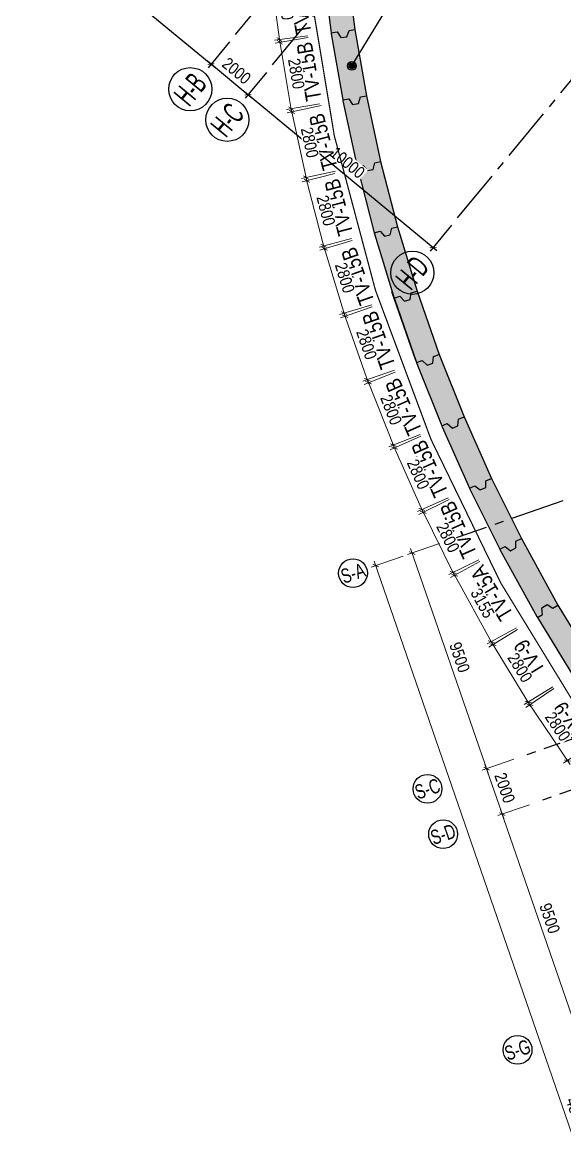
# Model space of a CAD drawing. Header units: millimetres. Extents: x 489377 to 1074388, y -818569 to -310551.
# Drawn here: x 490982 to 513593, y -522326 to -476280 of the extents above; entities that cross this region are included whole.
import ezdxf
from ezdxf.enums import TextEntityAlignment as Align
from ezdxf.xclip import XClip

# ---------------------------------------------------------------- set-up
doc = ezdxf.new("R2010")
doc.units = ezdxf.units.MM
doc.header["$LTSCALE"] = 100
doc.header["$XCLIPFRAME"] = 0
doc.header["$PDMODE"] = 32
doc.header["$PDSIZE"] = 2.5
for name, pattern in [('CENTER2', [1.125, 0.75, -0.125, 0.125, -0.125]), ('DASHDOT', [1, 0.5, -0.25, 0, -0.25]), ('DASHED', [4.5, 3, -1.5])]:
    doc.linetypes.add(name, pattern=pattern)
for name, color, linetype in [('A-GRID-SYM', 50, 'Continuous'), ('ccu11-Betong', 6, 'Continuous'), ('ccu11-Dim', 8, 'Continuous'), ('ccu11-Hatch', 250, 'Continuous'), ('ccu11-Khuat', 9, 'DASHED'), ('ccu11-Manh', 8, 'Continuous'), ('ccu12-Hatch', 250, 'Continuous'), ('ccu12-Truc', 13, 'CENTER2'), ('KC-Betong', 6, 'Continuous'), ('KT-Dim', 8, 'Continuous'), ('Xref_ST_MBDV Cot vach 30.7.2022$0$Xref_ST_MBDV Cot vach 30.7.2022|Xref_ST_MBDV Cot vach 30.7.2022|Xref_ST_MBDV Cot vach 30.7.2022|Xref_ST_MBDV Cot vach 30.7.2022|A-CORE-OTLN', 2, 'Continuous'), ('Xref_ST_MBDV Cot vach 30.7.2022$0$Xref_ST_MBDV Cot vach 30.7.2022|Xref_ST_MBDV Cot vach 30.7.2022|Xref_ST_MBDV Cot vach 30.7.2022|Xref_ST_MBDV Cot vach 30.7.2022|ccu12-Thay', 7, 'Continuous'), ('Xref_ST_MBDV Cot vach 30.7.2022|Xref_ST_MBDV Cot vach 30.7.2022|Xref_ST_MBDV Cot vach 30.7.2022|Xref_ST_MBDV Cot vach 30.7.2022|A-GRID-SYM', 50, 'Continuous')]:
    doc.layers.add(name, color=color, linetype=linetype)
doc.layers.add('ccu12-Tencaukien', color=9, linetype='Continuous', lineweight=15)
doc.styles.add('Arial', font='arial_0.ttf', dxfattribs={"width": 0.7})
doc.styles.add('Arial Narrow', font='ARIALN.TTF')
doc.styles.add('HBA-Text', font='GOTHIC.TTF')
doc.styles.add('vnsimli', font='vnsimli.shx', dxfattribs={"width": 0.7, "bigfont": 'vns.shx'})
doc.dimstyles.new('ccu12-200', dxfattribs={"dimscale": 200, "dimtxt": 2.5, "dimasz": 1, "dimexe": 1, "dimexo": 2, "dimgap": 1, "dimtad": 1, "dimdec": 0, "dimdsep": 46, "dimtxsty": 'Arial Narrow', "dimblk": 'ARCHTICK', "dimcen": -1, "dimdle": 1, "dimclrd": 256, "dimclre": 256, "dimclrt": 3, "dimadec": 0, "dimazin": 2, "dimtfac": 0.1, "dimtdec": 0, "dimtmove": 0, "dimatfit": 1, "dimldrblk": 'ARCHTICK', "dimfxl": 0, "dimtvp": 0.833333, "dimtolj": 1, "dimtzin": 12, "dimarcsym": 0})
doc.dimstyles.new('ss', dxfattribs={"dimscale": 150, "dimtxt": 3.5, "dimasz": 1, "dimexe": 1, "dimexo": 2, "dimgap": 1, "dimtad": 1, "dimdec": 0, "dimdsep": 46, "dimtxsty": 'vnsimli', "dimblk": 'ARCHTICK', "dimcen": -1, "dimdle": 1, "dimclrd": 256, "dimclre": 256, "dimclrt": 3, "dimadec": 0, "dimazin": 2, "dimtfac": 0.1, "dimtdec": 0, "dimtmove": 0, "dimatfit": 1, "dimldrblk": 'ARCHTICK', "dimfxl": 0, "dimtvp": 0.833333, "dimtolj": 1, "dimtzin": 12, "dimarcsym": 0})

# ---------------------------------------------------------------- blocks, each defined once
blk = doc.blocks.new('GRID-SYM-flat-103')
at = {"layer": 'Xref_ST_MBDV Cot vach 30.7.2022|Xref_ST_MBDV Cot vach 30.7.2022|Xref_ST_MBDV Cot vach 30.7.2022|Xref_ST_MBDV Cot vach 30.7.2022|A-GRID-SYM'}
blk.add_circle((0, 0, 0), 900, dxfattribs=at)
at = {"layer": 'Xref_ST_MBDV Cot vach 30.7.2022|Xref_ST_MBDV Cot vach 30.7.2022|Xref_ST_MBDV Cot vach 30.7.2022|Xref_ST_MBDV Cot vach 30.7.2022|A-GRID-SYM', "style": 'HBA-Text'}
blk.add_attdef('GRID', text='', height=900, rotation=19.04714, dxfattribs=at).set_placement((0, 0, 0), align=Align.MIDDLE_CENTER)
blk = doc.blocks.new('_ARCHTICK')
at = {"color": 0, "linetype": 'ByBlock', "const_width": 0.15}
blk.add_lwpolyline([(-0.5, -0.5), (0.5, 0.5)], dxfattribs=at)
blk = doc.blocks.new('*D152')
at = {"layer": 'Defpoints', "color": 0, "ltscale": 0.5, "transparency": 16777216}
for p in [(1212915, -503621), (1211402, -504143), (1216015, -512601)]:
    blk.add_point(p, dxfattribs=at)
at = {"layer": 'KT-Dim', "lineweight": -2, "ltscale": 0.5, "transparency": 16777216}
for p, q in [((1212537, -503751), (1211213, -504208)), ((1214568, -513312), (1211337, -503954)), ((1215637, -512731), (1214314, -513188))]:
    blk.add_line(p, q, dxfattribs=at)
at = {"layer": 'KT-Dim', "lineweight": -2, "ltscale": 0.5, "transparency": 16777216, "xscale": 200, "yscale": 200, "zscale": 200}
for p, rotation in [((1211402, -504143), 109.0471379641783), ((1214503, -513123), 289.0471379641783)]:
    blk.add_blockref('_ARCHTICK', p, dxfattribs=dict(at, rotation=rotation))
at = {"layer": 'KT-Dim', "color": 3, "ltscale": 0.5, "transparency": 16777216, "insert": (1213383, -508484), "char_height": 500, "attachment_point": 5, "rotation": 289.0471, "style": 'Arial Narrow'}
blk.add_mtext('\\A1;9500', dxfattribs=at)
blk = doc.blocks.new('*D153')
at = {"layer": 'Defpoints', "color": 0, "ltscale": 0.5, "transparency": 16777216}
for p in [(1212262, -501730), (1210750, -502253), (1212915, -503621)]:
    blk.add_point(p, dxfattribs=at)
at = {"layer": 'KT-Dim', "lineweight": -2, "ltscale": 0.5, "transparency": 16777216}
for p, q in [((1211884, -501861), (1210561, -502318)), ((1211468, -504332), (1210684, -502063)), ((1212537, -503751), (1211213, -504208))]:
    blk.add_line(p, q, dxfattribs=at)
at = {"layer": 'KT-Dim', "lineweight": -2, "ltscale": 0.5, "transparency": 16777216, "xscale": 200, "yscale": 200, "zscale": 200}
for p, rotation in [((1210750, -502253), 109.0471379641783), ((1211402, -504143), 289.0471379641783)]:
    blk.add_blockref('_ARCHTICK', p, dxfattribs=dict(at, rotation=rotation))
at = {"layer": 'KT-Dim', "color": 3, "ltscale": 0.5, "transparency": 16777216, "insert": (1211506, -503049), "char_height": 500, "attachment_point": 5, "rotation": 289.0471, "style": 'Arial Narrow'}
blk.add_mtext('\\A1;2000', dxfattribs=at)
blk = doc.blocks.new('*D154')
at = {"layer": 'Defpoints', "color": 0, "ltscale": 0.5, "transparency": 16777216}
for p in [(1209162, -492751), (1207649, -493273), (1212262, -501730)]:
    blk.add_point(p, dxfattribs=at)
at = {"layer": 'KT-Dim', "lineweight": -2, "ltscale": 0.5, "transparency": 16777216}
for p, q in [((1208784, -492881), (1207460, -493338)), ((1210815, -502442), (1207584, -493084)), ((1211884, -501861), (1210561, -502318))]:
    blk.add_line(p, q, dxfattribs=at)
at = {"layer": 'KT-Dim', "lineweight": -2, "ltscale": 0.5, "transparency": 16777216, "xscale": 200, "yscale": 200, "zscale": 200}
for p, rotation in [((1207649, -493273), 109.0471379641783), ((1210750, -502253), 289.0471379641783)]:
    blk.add_blockref('_ARCHTICK', p, dxfattribs=dict(at, rotation=rotation))
at = {"layer": 'KT-Dim', "color": 3, "ltscale": 0.5, "transparency": 16777216, "insert": (1209630, -497614), "char_height": 500, "attachment_point": 5, "rotation": 289.0471, "style": 'Arial Narrow'}
blk.add_mtext('\\A1;9500', dxfattribs=at)
blk = doc.blocks.new('*D155')
at = {"layer": 'Defpoints', "color": 0, "ltscale": 0.5, "transparency": 16777216}
for p in [(1207649, -493273), (1223585, -539429, 0), (1222072, -539951)]:
    blk.add_point(p, dxfattribs=at)
at = {"layer": 'KT-Dim', "lineweight": -2, "ltscale": 0.5, "transparency": 16777216}
for p, q in [((1207271, -493403), (1205948, -493860)), ((1206072, -493606), (1222138, -540140)), ((1223207, -539560), (1221883, -540017))]:
    blk.add_line(p, q, dxfattribs=at)
at = {"layer": 'KT-Dim', "lineweight": -2, "ltscale": 0.5, "transparency": 16777216, "xscale": 200, "yscale": 200, "zscale": 200}
for p, rotation in [((1206137, -493795), 109.0471379536156), ((1222072, -539951), 289.0471379536156)]:
    blk.add_blockref('_ARCHTICK', p, dxfattribs=dict(at, rotation=rotation))
at = {"layer": 'KT-Dim', "color": 3, "ltscale": 0.5, "transparency": 16777216, "insert": (1214535, -516725), "char_height": 500, "attachment_point": 5, "rotation": 289.0471, "style": 'Arial Narrow'}
blk.add_mtext('\\A1;48830', dxfattribs=at)
blk = doc.blocks.new('GRID-SYM-flat-220')
at = {"layer": 'A-GRID-SYM', "ltscale": 0.5}
blk.add_circle((0, 0), 900, dxfattribs=at)
at = {"layer": 'A-GRID-SYM', "style": 'HBA-Text'}
blk.add_attdef('GRID', text='', height=900, rotation=50.4488, dxfattribs=at).set_placement((0, 0), align=Align.MIDDLE_CENTER)
blk = doc.blocks.new('GRID-SYM-flat-221')
at = {"layer": 'A-GRID-SYM', "ltscale": 0.5}
blk.add_circle((0, 0), 900, dxfattribs=at)
at = {"layer": 'A-GRID-SYM', "style": 'HBA-Text'}
blk.add_attdef('GRID', text='', height=900, rotation=50.4488, dxfattribs=at).set_placement((0, 0), align=Align.MIDDLE_CENTER)
blk = doc.blocks.new('GRID-SYM-flat-222')
at = {"layer": 'A-GRID-SYM', "ltscale": 0.5}
blk.add_circle((0, 0), 900, dxfattribs=at)
at = {"layer": 'A-GRID-SYM', "style": 'HBA-Text'}
blk.add_attdef('GRID', text='', height=900, rotation=50.4488, dxfattribs=at).set_placement((0, 0), align=Align.MIDDLE_CENTER)
blk = doc.blocks.new('*D98')
at = {"layer": 'ccu11-Dim', "lineweight": -2, "ltscale": 0.5, "transparency": 16777216}
for p, q in [((1029349, -658987), (1028458, -660067)), ((1028431, -659785), (1030281, -661314)), ((1030891, -660261), (1030000, -661340))]:
    blk.add_line(p, q, dxfattribs=at)
at = {"layer": 'Defpoints', "color": 0, "ltscale": 0.5, "transparency": 16777216}
for p in [(1029604, -658679, 0), (1031146, -659952, 0), (1030127, -661186)]:
    blk.add_point(p, dxfattribs=at)
at = {"layer": 'ccu11-Dim', "lineweight": -2, "ltscale": 0.5, "transparency": 16777216, "xscale": 200, "yscale": 200, "zscale": 200}
for p, rotation in [((1028585, -659913), 140.4488267530787), ((1030127, -661186), 320.4488267530787)]:
    blk.add_blockref('_ARCHTICK', p, dxfattribs=dict(at, rotation=rotation))
at = {"layer": 'ccu11-Dim', "color": 3, "ltscale": 0.5, "transparency": 16777216, "insert": (1029646, -660198), "char_height": 500, "attachment_point": 5, "rotation": 320.4488, "style": 'Arial Narrow', "bg_fill": 3, "box_fill_scale": 1.1, "bg_fill_color": 256, "bg_fill_true_color": 13158600, "bg_fill_transparency": 0}
blk.add_mtext('\\A1;2000', dxfattribs=at)
blk = doc.blocks.new('*D99')
at = {"layer": 'ccu11-Dim', "lineweight": -2, "ltscale": 0.5, "transparency": 16777216}
for p, q in [((1021638, -652620), (1020747, -653699)), ((1020720, -653418), (1028739, -660040)), ((1029349, -658987), (1028458, -660067))]:
    blk.add_line(p, q, dxfattribs=at)
at = {"layer": 'Defpoints', "color": 0, "ltscale": 0.5, "transparency": 16777216}
for p in [(1021893, -652311, 0), (1029604, -658679, 0), (1028585, -659913)]:
    blk.add_point(p, dxfattribs=at)
at = {"layer": 'ccu11-Dim', "lineweight": -2, "ltscale": 0.5, "transparency": 16777216, "xscale": 200, "yscale": 200, "zscale": 200}
for p, rotation in [((1020874, -653545), 140.4488267530787), ((1028585, -659913), 320.4488267530787)]:
    blk.add_blockref('_ARCHTICK', p, dxfattribs=dict(at, rotation=rotation))
at = {"layer": 'ccu11-Dim', "color": 3, "ltscale": 0.5, "transparency": 16777216, "insert": (1025020, -656378), "char_height": 500, "attachment_point": 5, "rotation": 320.4488, "style": 'Arial Narrow', "bg_fill": 3, "box_fill_scale": 1.1, "bg_fill_color": 256, "bg_fill_true_color": 13158600, "bg_fill_transparency": 0}
blk.add_mtext('\\A1;10000', dxfattribs=at)
blk = doc.blocks.new('*D100')
at = {"layer": 'ccu11-Dim', "lineweight": -2, "ltscale": 0.5, "transparency": 16777216}
for p, q in [((1030891, -660261), (1030000, -661340)), ((1029973, -661059), (1037992, -667681)), ((1038602, -666629), (1037710, -667708))]:
    blk.add_line(p, q, dxfattribs=at)
at = {"layer": 'Defpoints', "color": 0, "ltscale": 0.5, "transparency": 16777216}
for p in [(1031146, -659952, 0), (1038856, -666320, 0), (1037838, -667554)]:
    blk.add_point(p, dxfattribs=at)
at = {"layer": 'ccu11-Dim', "lineweight": -2, "ltscale": 0.5, "transparency": 16777216, "xscale": 200, "yscale": 200, "zscale": 200}
for p, rotation in [((1030127, -661186), 140.4488267530787), ((1037838, -667554), 320.4488267530787)]:
    blk.add_blockref('_ARCHTICK', p, dxfattribs=dict(at, rotation=rotation))
at = {"layer": 'ccu11-Dim', "color": 3, "ltscale": 0.5, "transparency": 16777216, "insert": (1034272, -664019), "char_height": 500, "attachment_point": 5, "rotation": 320.4488, "style": 'Arial Narrow', "bg_fill": 3, "box_fill_scale": 1.1, "bg_fill_color": 256, "bg_fill_true_color": 13158600, "bg_fill_transparency": 0}
blk.add_mtext('\\A1;10000', dxfattribs=at)
blk = doc.blocks.new('*D168')
at = {"layer": 'ccu11-Dim', "lineweight": -2, "ltscale": 0.5, "transparency": 16777216}
for p, q in [((-123847, 61487), (-125235, 61306)), ((-124648, 58357), (-125062, 61530)), ((-123484, 58710), (-124872, 58529))]:
    blk.add_line(p, q, dxfattribs=at)
at = {"layer": 'Defpoints', "color": 0, "ltscale": 0.5, "transparency": 16777216}
for p in [(-125036, 61332), (-123450, 61539), (-123088, 58762)]:
    blk.add_point(p, dxfattribs=at)
at = {"layer": 'ccu11-Dim', "lineweight": -2, "ltscale": 0.5, "transparency": 16777216, "xscale": 200, "yscale": 200, "zscale": 200}
for p, rotation in [((-125036, 61332), 97.4310112200924), ((-124674, 58555), 277.4310112200924)]:
    blk.add_blockref('_ARCHTICK', p, dxfattribs=dict(at, rotation=rotation))
at = {"layer": 'ccu11-Dim', "color": 3, "ltscale": 0.5, "transparency": 16777216, "insert": (-124404, 60002), "char_height": 500, "attachment_point": 5, "rotation": 277.431, "style": 'Arial Narrow', "bg_fill": 3, "box_fill_scale": 1.1, "bg_fill_color": 256, "bg_fill_true_color": 13158600, "bg_fill_transparency": 0}
blk.add_mtext('\\A1;2800', dxfattribs=at)
blk = doc.blocks.new('*D169')
at = {"layer": 'ccu11-Dim', "lineweight": -2, "ltscale": 0.5, "transparency": 16777216}
for p, q in [((-123469, 58636), (-124849, 58401)), ((-124150, 55477), (-124686, 58632)), ((-123000, 55875), (-124381, 55641))]:
    blk.add_line(p, q, dxfattribs=at)
at = {"layer": 'Defpoints', "color": 0, "ltscale": 0.5, "transparency": 16777216}
for p in [(-123074, 58703), (-124652, 58435), (-122606, 55942)]:
    blk.add_point(p, dxfattribs=at)
at = {"layer": 'ccu11-Dim', "lineweight": -2, "ltscale": 0.5, "transparency": 16777216, "xscale": 200, "yscale": 200, "zscale": 200}
for p, rotation in [((-124652, 58435), 99.63416843344069), ((-124184, 55674), 279.6341684334407)]:
    blk.add_blockref('_ARCHTICK', p, dxfattribs=dict(at, rotation=rotation))
at = {"layer": 'ccu11-Dim', "color": 3, "ltscale": 0.5, "transparency": 16777216, "insert": (-123969, 57131), "char_height": 500, "attachment_point": 5, "rotation": 279.6342, "style": 'Arial Narrow', "bg_fill": 3, "box_fill_scale": 1.1, "bg_fill_color": 256, "bg_fill_true_color": 13158600, "bg_fill_transparency": 0}
blk.add_mtext('\\A1;2800', dxfattribs=at)
blk = doc.blocks.new('*D170')
at = {"layer": 'ccu11-Dim', "lineweight": -2, "ltscale": 0.5, "transparency": 16777216}
for p, q in [((-122932, 55804), (-124347, 55498)), ((-123519, 52608), (-124194, 55736)), ((-122342, 53067), (-123757, 52761))]:
    blk.add_line(p, q, dxfattribs=at)
at = {"layer": 'Defpoints', "color": 0, "ltscale": 0.5, "transparency": 16777216}
for p in [(-122541, 55888), (-124152, 55541), (-121951, 53151)]:
    blk.add_point(p, dxfattribs=at)
at = {"layer": 'ccu11-Dim', "lineweight": -2, "ltscale": 0.5, "transparency": 16777216, "xscale": 200, "yscale": 200, "zscale": 200}
for p, rotation in [((-124152, 55541), 102.1762206241928), ((-123561, 52804), 282.1762206241928)]:
    blk.add_blockref('_ARCHTICK', p, dxfattribs=dict(at, rotation=rotation))
at = {"layer": 'ccu11-Dim', "color": 3, "ltscale": 0.5, "transparency": 16777216, "insert": (-123412, 54268), "char_height": 500, "attachment_point": 5, "rotation": 282.1762, "style": 'Arial Narrow', "bg_fill": 3, "box_fill_scale": 1.1, "bg_fill_color": 256, "bg_fill_true_color": 13158600, "bg_fill_transparency": 0}
blk.add_mtext('\\A1;2800', dxfattribs=at)
blk = doc.blocks.new('*D171')
at = {"layer": 'ccu11-Dim', "lineweight": -2, "ltscale": 0.5, "transparency": 16777216}
for p, q in [((-122369, 52973), (-123723, 52622)), ((-122776, 49768), (-123580, 52866)), ((-121666, 50263), (-123020, 49912))]:
    blk.add_line(p, q, dxfattribs=at)
at = {"layer": 'Defpoints', "color": 0, "ltscale": 0.5, "transparency": 16777216}
for p in [(-121982, 53074), (-123529, 52672), (-121278, 50364)]:
    blk.add_point(p, dxfattribs=at)
at = {"layer": 'ccu11-Dim', "lineweight": -2, "ltscale": 0.5, "transparency": 16777216, "xscale": 200, "yscale": 200, "zscale": 200}
for p, rotation in [((-123529, 52672), 104.5489868451199), ((-122826, 49962), 284.5489868451199)]:
    blk.add_blockref('_ARCHTICK', p, dxfattribs=dict(at, rotation=rotation))
at = {"layer": 'ccu11-Dim', "color": 3, "ltscale": 0.5, "transparency": 16777216, "insert": (-122737, 51431), "char_height": 500, "attachment_point": 5, "rotation": 284.549, "style": 'Arial Narrow', "bg_fill": 3, "box_fill_scale": 1.1, "bg_fill_color": 256, "bg_fill_true_color": 13158600, "bg_fill_transparency": 0}
blk.add_mtext('\\A1;2800', dxfattribs=at)
blk = doc.blocks.new('*D172')
at = {"layer": 'ccu11-Dim', "lineweight": -2, "ltscale": 0.5, "transparency": 16777216}
for p, q in [((-121644, 50188), (-122983, 49781)), ((-121919, 46969), (-122850, 50030)), ((-120829, 47509), (-122168, 47102))]:
    blk.add_line(p, q, dxfattribs=at)
at = {"layer": 'Defpoints', "color": 0, "ltscale": 0.5, "transparency": 16777216}
for p in [(-121262, 50304), (-122792, 49839), (-120447, 47626)]:
    blk.add_point(p, dxfattribs=at)
at = {"layer": 'ccu11-Dim', "lineweight": -2, "ltscale": 0.5, "transparency": 16777216, "xscale": 200, "yscale": 200, "zscale": 200}
for p, rotation in [((-122792, 49839), 106.9214121374818), ((-121977, 47160), 286.9214121374818)]:
    blk.add_blockref('_ARCHTICK', p, dxfattribs=dict(at, rotation=rotation))
at = {"layer": 'ccu11-Dim', "color": 3, "ltscale": 0.5, "transparency": 16777216, "insert": (-121949, 48632), "char_height": 500, "attachment_point": 5, "rotation": 286.9214, "style": 'Arial Narrow', "bg_fill": 3, "box_fill_scale": 1.1, "bg_fill_color": 256, "bg_fill_true_color": 13158600, "bg_fill_transparency": 0}
blk.add_mtext('\\A1;2800', dxfattribs=at)
blk = doc.blocks.new('*D173')
at = {"layer": 'ccu11-Dim', "lineweight": -2, "ltscale": 0.5, "transparency": 16777216}
for p, q in [((-120802, 47428), (-122124, 46965)), ((-120943, 44199), (-122001, 47220)), ((-119877, 44785), (-121198, 44322))]:
    blk.add_line(p, q, dxfattribs=at)
at = {"layer": 'Defpoints', "color": 0, "ltscale": 0.5, "transparency": 16777216}
for p in [(-120425, 47560), (-121935, 47031), (-119500, 44917)]:
    blk.add_point(p, dxfattribs=at)
at = {"layer": 'ccu11-Dim', "lineweight": -2, "ltscale": 0.5, "transparency": 16777216, "xscale": 200, "yscale": 200, "zscale": 200}
for p, rotation in [((-121935, 47031), 109.2940475773991), ((-121010, 44388), 289.2940475773992)]:
    blk.add_blockref('_ARCHTICK', p, dxfattribs=dict(at, rotation=rotation))
at = {"layer": 'ccu11-Dim', "color": 3, "ltscale": 0.5, "transparency": 16777216, "insert": (-121042, 45860), "char_height": 500, "attachment_point": 5, "rotation": 289.294, "style": 'Arial Narrow', "bg_fill": 3, "box_fill_scale": 1.1, "bg_fill_color": 256, "bg_fill_true_color": 13158600, "bg_fill_transparency": 0}
blk.add_mtext('\\A1;2800', dxfattribs=at)
blk = doc.blocks.new('*D174')
at = {"layer": 'ccu11-Dim', "lineweight": -2, "ltscale": 0.5, "transparency": 16777216}
for p, q in [((-119848, 44708), (-121147, 44192)), ((-119854, 41478), (-121035, 44452)), ((-118814, 42106), (-120113, 41590))]:
    blk.add_line(p, q, dxfattribs=at)
at = {"layer": 'Defpoints', "color": 0, "ltscale": 0.5, "transparency": 16777216}
for p in [(-119476, 44856), (-120961, 44266), (-118442, 42254)]:
    blk.add_point(p, dxfattribs=at)
at = {"layer": 'ccu11-Dim', "lineweight": -2, "ltscale": 0.5, "transparency": 16777216, "xscale": 200, "yscale": 200, "zscale": 200}
for p, rotation in [((-120961, 44266), 111.6666555907383), ((-119928, 41664), 291.6666555907383)]:
    blk.add_blockref('_ARCHTICK', p, dxfattribs=dict(at, rotation=rotation))
at = {"layer": 'ccu11-Dim', "color": 3, "ltscale": 0.5, "transparency": 16777216, "insert": (-120021, 43133), "char_height": 500, "attachment_point": 5, "rotation": 291.6667, "style": 'Arial Narrow', "bg_fill": 3, "box_fill_scale": 1.1, "bg_fill_color": 256, "bg_fill_true_color": 13158600, "bg_fill_transparency": 0}
blk.add_mtext('\\A1;2800', dxfattribs=at)
blk = doc.blocks.new('*D175')
at = {"layer": 'ccu11-Dim', "lineweight": -2, "ltscale": 0.5, "transparency": 16777216}
for p, q in [((-118782, 42031), (-120060, 41461)), ((-118656, 38803), (-119959, 41725)), ((-117641, 39474), (-118920, 38904))]:
    blk.add_line(p, q, dxfattribs=at)
at = {"layer": 'Defpoints', "color": 0, "ltscale": 0.5, "transparency": 16777216}
for p in [(-118417, 42194), (-119878, 41542), (-117276, 39637)]:
    blk.add_point(p, dxfattribs=at)
at = {"layer": 'ccu11-Dim', "lineweight": -2, "ltscale": 0.5, "transparency": 16777216, "xscale": 200, "yscale": 200, "zscale": 200}
for p, rotation in [((-119878, 41542), 114.0392150020451), ((-118737, 38985), 294.0392150020451)]:
    blk.add_blockref('_ARCHTICK', p, dxfattribs=dict(at, rotation=rotation))
at = {"layer": 'ccu11-Dim', "color": 3, "ltscale": 0.5, "transparency": 16777216, "insert": (-118892, 40449), "char_height": 500, "attachment_point": 5, "rotation": 294.0392, "style": 'Arial Narrow', "bg_fill": 3, "box_fill_scale": 1.1, "bg_fill_color": 256, "bg_fill_true_color": 13158600, "bg_fill_transparency": 0}
blk.add_mtext('\\A1;2800', dxfattribs=at)
blk = doc.blocks.new('*D176')
at = {"layer": 'ccu11-Dim', "lineweight": -2, "ltscale": 0.5, "transparency": 16777216}
for p, q in [((-117607, 39401), (-118860, 38779)), ((-117347, 36180), (-118770, 39047)), ((-116361, 36893), (-117615, 36271))]:
    blk.add_line(p, q, dxfattribs=at)
at = {"layer": 'Defpoints', "color": 0, "ltscale": 0.5, "transparency": 16777216}
for p in [(-117248, 39579), (-118681, 38868), (-116003, 37071)]:
    blk.add_point(p, dxfattribs=at)
at = {"layer": 'ccu11-Dim', "lineweight": -2, "ltscale": 0.5, "transparency": 16777216, "xscale": 200, "yscale": 200, "zscale": 200}
for p, rotation in [((-118681, 38868), 116.4117569045305), ((-117436, 36360), 296.4117569045305)]:
    blk.add_blockref('_ARCHTICK', p, dxfattribs=dict(at, rotation=rotation))
at = {"layer": 'ccu11-Dim', "color": 3, "ltscale": 0.5, "transparency": 16777216, "insert": (-117651, 37816), "char_height": 500, "attachment_point": 5, "rotation": 296.4118, "style": 'Arial Narrow', "bg_fill": 3, "box_fill_scale": 1.1, "bg_fill_color": 256, "bg_fill_true_color": 13158600, "bg_fill_transparency": 0}
blk.add_mtext('\\A1;2800', dxfattribs=at)
blk = doc.blocks.new('*D177')
at = {"layer": 'ccu11-Dim', "lineweight": -2, "ltscale": 0.5, "transparency": 16777216}
for p, q in [((-116321, 36819), (-117544, 36147)), ((-115751, 33304), (-117465, 36418)), ((-114800, 34056), (-116023, 33383))]:
    blk.add_line(p, q, dxfattribs=at)
at = {"layer": 'Defpoints', "color": 0, "ltscale": 0.5, "transparency": 16777216}
for p in [(-115971, 37012), (-117368, 36243), (-114450, 34248)]:
    blk.add_point(p, dxfattribs=at)
at = {"layer": 'ccu11-Dim', "lineweight": -2, "ltscale": 0.5, "transparency": 16777216, "xscale": 200, "yscale": 200, "zscale": 200}
for p, rotation in [((-117368, 36243), 118.8210761133738), ((-115848, 33479), 298.8210761133737)]:
    blk.add_blockref('_ARCHTICK', p, dxfattribs=dict(at, rotation=rotation))
at = {"layer": 'ccu11-Dim', "color": 3, "ltscale": 0.5, "transparency": 16777216, "insert": (-116209, 35081), "char_height": 500, "attachment_point": 5, "rotation": 298.8211, "style": 'Arial Narrow', "bg_fill": 3, "box_fill_scale": 1.1, "bg_fill_color": 256, "bg_fill_true_color": 13158600, "bg_fill_transparency": 0}
blk.add_mtext('\\A1;3155', dxfattribs=at)
blk = doc.blocks.new('*D178')
at = {"layer": 'ccu11-Dim', "lineweight": -2, "ltscale": 0.5, "transparency": 16777216}
for p, q in [((-114749, 33981), (-115942, 33251)), ((-114206, 30796), (-115876, 33526)), ((-113288, 31592), (-114481, 30863))]:
    blk.add_line(p, q, dxfattribs=at)
at = {"layer": 'Defpoints', "color": 0, "ltscale": 0.5, "transparency": 16777216}
for p in [(-114408, 34189), (-115771, 33355), (-112947, 31801)]:
    blk.add_point(p, dxfattribs=at)
at = {"layer": 'ccu11-Dim', "lineweight": -2, "ltscale": 0.5, "transparency": 16777216, "xscale": 200, "yscale": 200, "zscale": 200}
for p, rotation in [((-115771, 33355), 121.4549389915128), ((-114310, 30967), 301.4549389915128)]:
    blk.add_blockref('_ARCHTICK', p, dxfattribs=dict(at, rotation=rotation))
at = {"layer": 'ccu11-Dim', "color": 3, "ltscale": 0.5, "transparency": 16777216, "insert": (-114652, 32399), "char_height": 500, "attachment_point": 5, "rotation": 301.4549, "style": 'Arial Narrow', "bg_fill": 3, "box_fill_scale": 1.1, "bg_fill_color": 256, "bg_fill_true_color": 13158600, "bg_fill_transparency": 0}
blk.add_mtext('\\A1;2800', dxfattribs=at)
blk = doc.blocks.new('*D179')
at = {"layer": 'ccu11-Dim', "lineweight": -2, "ltscale": 0.5, "transparency": 16777216}
for p, q in [((-113244, 31523), (-114405, 30743)), ((-112567, 28364), (-114350, 31021)), ((-111684, 29198), (-112845, 28418))]:
    blk.add_line(p, q, dxfattribs=at)
at = {"layer": 'Defpoints', "color": 0, "ltscale": 0.5, "transparency": 16777216}
for p in [(-112911, 31746), (-114239, 30855), (-111351, 29420)]:
    blk.add_point(p, dxfattribs=at)
at = {"layer": 'ccu11-Dim', "lineweight": -2, "ltscale": 0.5, "transparency": 16777216, "xscale": 200, "yscale": 200, "zscale": 200}
for p, rotation in [((-114239, 30855), 123.8599225627438), ((-112679, 28530), 303.8599225627438)]:
    blk.add_blockref('_ARCHTICK', p, dxfattribs=dict(at, rotation=rotation))
at = {"layer": 'ccu11-Dim', "color": 3, "ltscale": 0.5, "transparency": 16777216, "insert": (-113081, 29946), "char_height": 500, "attachment_point": 5, "rotation": 303.8599, "style": 'Arial Narrow', "bg_fill": 3, "box_fill_scale": 1.1, "bg_fill_color": 256, "bg_fill_true_color": 13158600, "bg_fill_transparency": 0}
blk.add_mtext('\\A1;2800', dxfattribs=at)
blk = doc.blocks.new('ong do nghieng')
at = {"layer": 'ccu11-Betong', "ltscale": 0.3}
h = blk.add_hatch(color=256, dxfattribs=at)
edge = h.paths.add_edge_path()
edge.add_arc((0, 0), 506, 0, 360)
at = {"layer": 'ccu11-Betong'}
for radius in [778, 506]:
    blk.add_circle((0, 0), radius, dxfattribs=at)
blk = doc.blocks.new('Grid-ST-flat-3')
at = {"layer": 'ccu12-Truc', "ltscale": 30}
for p, q in [((366190.8, -37861.7, 0.1), (297619.6, -61535.8, 0.1)), ((348389.9, -54057.7, 0.1), (300719.9, -70515.7, 0.1)), ((349042.6, -55948.2, 0.1), (301372.6, -72406.2, 0.1))]:
    blk.add_line(p, q, dxfattribs=at)
at = {"layer": 'KT-Dim'}
ref = blk.add_blockref('GRID-SYM-flat-103', (293645.8, -62895.4, 0.1), dxfattribs=dict(at, xscale=0.6666666666666666, yscale=0.6666666666666666, zscale=0.6666666666666666))
ref.add_attrib('GRID', 'S-A', dxfattribs={"layer": 'Xref_ST_MBDV Cot vach 30.7.2022|Xref_ST_MBDV Cot vach 30.7.2022|Xref_ST_MBDV Cot vach 30.7.2022|Xref_ST_MBDV Cot vach 30.7.2022|A-GRID-SYM', "height": 600, "rotation": 19, "style": 'HBA-Text', "width": 0.75}).set_placement((293645.8, -62895.4, 0.1), align=Align.MIDDLE_CENTER)
ref = blk.add_blockref('GRID-SYM-flat-103', (296746.3, -71875.8, 0.1), dxfattribs=dict(at, xscale=0.6666666666666666, yscale=0.6666666666666666, zscale=0.6666666666666666))
ref.add_attrib('GRID', 'S-C', dxfattribs={"layer": 'Xref_ST_MBDV Cot vach 30.7.2022|Xref_ST_MBDV Cot vach 30.7.2022|Xref_ST_MBDV Cot vach 30.7.2022|Xref_ST_MBDV Cot vach 30.7.2022|A-GRID-SYM', "height": 600, "rotation": 19, "style": 'HBA-Text', "width": 0.75}).set_placement((296746.3, -71875.8, 0.1), align=Align.MIDDLE_CENTER)
ref = blk.add_blockref('GRID-SYM-flat-103', (297396.4, -73766.6, 0.1), dxfattribs=dict(at, xscale=0.6666666666666666, yscale=0.6666666666666666, zscale=0.6666666666666666))
ref.add_attrib('GRID', 'S-D', dxfattribs={"layer": 'Xref_ST_MBDV Cot vach 30.7.2022|Xref_ST_MBDV Cot vach 30.7.2022|Xref_ST_MBDV Cot vach 30.7.2022|Xref_ST_MBDV Cot vach 30.7.2022|A-GRID-SYM', "height": 600, "rotation": 19, "style": 'HBA-Text', "width": 0.75}).set_placement((297396.4, -73766.6, 0.1), align=Align.MIDDLE_CENTER)
ref = blk.add_blockref('GRID-SYM-flat-103', (300499.2, -82746.1, 0.1), dxfattribs=dict(at, xscale=0.6666666666666666, yscale=0.6666666666666666, zscale=0.6666666666666666))
ref.add_attrib('GRID', 'S-G', dxfattribs={"layer": 'Xref_ST_MBDV Cot vach 30.7.2022|Xref_ST_MBDV Cot vach 30.7.2022|Xref_ST_MBDV Cot vach 30.7.2022|Xref_ST_MBDV Cot vach 30.7.2022|A-GRID-SYM', "height": 600, "rotation": 19, "style": 'HBA-Text', "width": 0.75}).set_placement((300499.2, -82746.1, 0.1), align=Align.MIDDLE_CENTER)
at = {"layer": 'KT-Dim', "ltscale": 0.5}
for base, p1, p2, angle, picture, middle in [((296107.2, -62058, 0.1), (300719.9, -70515.7, 0.1), (297619.6, -61535.8, 0.1), 109.04714, '*D154', (298087.7, -66399.3, 0.1)), ((310530.2, -108736.7, 0.1), (296107.2, -62058, 0.1), (312042.6, -108214.5, 0.1), 289.04714, '*D155', (302992.9, -85509.8, 0.1)), ((299207.5, -71037.8, 0.1), (301372.6, -72406.2, 0.1), (300719.9, -70515.7, 0.1), 109.04714, '*D153', (299964.2, -71834.5, 0.1)), ((299860.2, -72928.3, 0.1), (304472.8, -81386.1, 0.1), (301372.6, -72406.2, 0.1), 109.04714, '*D152', (301840.7, -77269.7, 0.1))]:
    dim = blk.add_linear_dim(base=base, p1=p1, p2=p2, angle=angle, dimstyle='ccu12-200', override={"dimtmove": 1}, dxfattribs=at)
    dim.commit()
    dim.dimension.update_dxf_attribs({"geometry": picture, "text_midpoint": middle, "insert": (-911542.2, 431214.7)})
blk = doc.blocks.new('LUOI TRUC-NT2')
at = {"layer": 'ccu12-Truc', "ltscale": 30}
for p, q in [((-19854.4, -5196.4), (24380.4, 48367.3)), ((-18312.3, -6469.9), (25922.6, 47093.7)), ((-10601.8, -12837.6), (33633.1, 40726.1))]:
    blk.add_line(p, q, dxfattribs=at)
at = {"layer": 'KC-Betong', "ltscale": 0.5}
ref = blk.add_blockref('GRID-SYM-flat-220', (-21739.9, -7479.4, 0), dxfattribs=at)
ref.add_attrib('GRID', 'H-B', dxfattribs={"layer": 'A-GRID-SYM', "height": 900, "rotation": 50.44883, "style": 'HBA-Text', "width": 0.6}).set_placement((-21739.9, -7479.4, 0), align=Align.MIDDLE_CENTER)
ref = blk.add_blockref('GRID-SYM-flat-221', (-20197.8, -8753, 0), dxfattribs=at)
ref.add_attrib('GRID', 'H-C', dxfattribs={"layer": 'A-GRID-SYM', "height": 900, "rotation": 50.44883, "style": 'HBA-Text', "width": 0.6}).set_placement((-20197.8, -8753, 0), align=Align.MIDDLE_CENTER)
ref = blk.add_blockref('GRID-SYM-flat-222', (-12487.2, -15120.6, 0), dxfattribs=at)
ref.add_attrib('GRID', 'H-D', dxfattribs={"layer": 'A-GRID-SYM', "height": 900, "rotation": 50.44883, "style": 'HBA-Text', "width": 0.6}).set_placement((-12487.2, -15120.6, 0), align=Align.MIDDLE_CENTER)
at = {"layer": 'ccu11-Dim', "ltscale": 0.5}
dim = blk.add_linear_dim(base=(-19331.1, -7703.6, 0), p1=(-19854.4, -5196.4), p2=(-18312.3, -6469.9), angle=140.44883, dimstyle='ccu12-200', override={"dimfxl": 150, "dimtfill": 1}, dxfattribs=at)
dim.commit()
dim.dimension.update_dxf_attribs({"geometry": '*D98', "text_midpoint": (-19812.3, -6715.8, 0), "insert": (-1049458.2, 653482.6)})
for base, p1, p2, picture, middle in [((-20873.3, -6430.1, 0), (-27565, 1171.3), (-19854.4, -5196.4), '*D99', (-24438.6, -2895.2, 0)), ((-11620.6, -14071.3, 0), (-18312.3, -6469.9), (-10601.8, -12837.6), '*D100', (-15186, -10536.4, 0))]:
    dim = blk.add_linear_dim(base=base, p1=p1, p2=p2, angle=140.44883, dimstyle='ccu12-200', override={"dimfxl": 150, "dimtfill": 1}, dxfattribs=at)
    dim.commit()
    dim.dimension.update_dxf_attribs({"geometry": picture, "text_midpoint": middle, "insert": (-1049458.2, 653482.6)})
blk = doc.blocks.new('220908_DWall Plan')
at = {"layer": 'ccu12-Hatch', "ltscale": 0.5}
h = blk.add_hatch(dxfattribs=at)
h.set_pattern_fill('VATLIEU04', color=256, scale=50, pattern_type=2)
h.set_pattern_definition([(50, (-626373.33, 223416.3), (358.63009, -31.37607), [37.5, -412.5]), (355, (-626373.33, 223416.3), (-69.37567, 376.09607), [30, -330]), (100.4514, (-626343.45, 223413.7), (289.25469, 344.71977), [31.8701, -350.57106]), (46.1842, (-626373.33, 223516.3), (533.62052, -82.7595), [56.25, -618.75]), (96.6356, (-626328.87, 223509.4), (467.33135, 487.05894), [47.80514, -525.8565]), (351.1842, (-626373.33, 223516.3), (467.33097, 487.0593), [45, -495]), (21, (-626323.33, 223491.3), (298.45353, -201.30945), [37.5, -412.5]), (326, (-626323.33, 223491.3), (121.65767, 362.57502), [30, -330]), (71.4514, (-626298.46, 223474.54), (420.11131, 161.26525), [31.8701, -350.57106]), (37.5, (-626373.33, 223416.31), (6.079928, 166.446927), [0, -326, 0, -335, 0, -331.25]), (7.5, (-626373.33, 223416.31), (131.53477, 197.205856), [0, -191, 0, -318.5, 0, -126.25]), (327.5, (-626484.83, 223416.31), (266.911218, -11.277436), [0, -125, 0, -390, 0, -517.5]), (317.5, (-626534.83, 223416.31), (291.593085, 50.05249), [0, -162.5, 0, -259, 0, -367.5]), (45, (-626373.33, 223416.31), (-150.26019, 150.26019), []), (45, (-626373.33, 223477.56), (-150.26019, 150.26019), [])])
h.paths.add_polyline_path([(-122510.4, 58795.4), (-122033.7, 56036.3), (-122025.8, 55995.6), (-121435.2, 53258.6), (-121425.6, 53218.3), (-120722.3, 50508.1), (-120711, 50468.2), (-119896.1, 47789.5), (-119883.2, 47750.1), (-118958, 45107.4), (-118943.5, 45068.6), (-117909.8, 42466.4), (-117893.7, 42428.3), (-116753.1, 39871.1), (-116735.4, 39833.7), (-115489.9, 37325.9), (-115470.4, 37288.7), (-113949.2, 34524), (-113926.1, 34484.2), (-112465, 32095.7), (-112442.4, 32060.3), (-110882.3, 29735.2), (-110858.5, 29701.3), (-109203.6, 27442.8), (-109178.4, 27409.9), (-107431.4, 25221.8), (-107404.9, 25189.9), (-105568.8, 23076), (-105541, 23045.3), (-103618.9, 21009.2), (-103589.9, 20979.7), (-101585.2, 19024.9), (-101555, 18996.6), (-99471.1, 17126.5), (-99439.7, 17099.4), (-97280.2, 15317.2), (-97247.7, 15291.5), (-95016.3, 13600.1), (-94982.8, 13575.8), (-92683.3, 11978.3), (-92648.8, 11955.3), (-90285.1, 10454.4), (-90249.7, 10432.9), (-87825.9, 9031.1), (-87789.6, 9011.1), (-85309.8, 7710.8), (-85272.8, 7692.3), (-82741.3, 6495.8), (-82703.5, 6478.9), (-80124.7, 5388.2), (-80086.2, 5372.8), (-77464.5, 4389.8), (-77425.4, 4376.1), (-74765.2, 3502.4), (-74725.6, 3490.3), (-72031.5, 2727.6), (-71991.4, 2717.1), (-69268, 2066.5), (-69227.6, 2057.8), (-66479.6, 1520.5), (-66438.8, 1513.4), (-63670.9, 1090.4), (-63637.2, 1085.8), (-60856.6, 757.2), (-60844.4, 755.8), (-41353.3, -1307), (0, 0), (5993.1, 7667.3), (-23501.3, 144497.8), (-27624.7, 160190.9), (-41845.5, 164209.2), (-48082.3, 159482.1), (-71537, 141587.6), (-77499.2, 137277.8), (-78971.4, 133992.6), (-83075.5, 131026), (-86656.7, 130658.3), (-88925.9, 129018), (-91195.2, 127377.7), (-93464.4, 125737.4), (-93470.8, 125732.8), (-95729.2, 124077.6), (-95757.8, 124056), (-97965.7, 122333.9), (-98004.3, 122302.4), (-100138.8, 120490.2), (-100176.1, 120457.1), (-102233.4, 118557.8), (-102269.3, 118523.2), (-104245.9, 116540.1), (-104280.4, 116504.1), (-106173, 114440.6), (-106205.9, 114403.1), (-108011.2, 112262.8), (-108042.5, 112224.1), (-109757.4, 110010.7), (-109787.1, 109970.7), (-111408.7, 107688), (-111436.7, 107646.8), (-112962, 105298.7), (-112988.3, 105256.4), (-114414.8, 102847), (-114439.3, 102803.6), (-115764.6, 100337.1), (-115787.3, 100292.7), (-117009, 97773.3), (-117029.8, 97728.1), (-118145.9, 95160.1), (-118164.8, 95114), (-119173.3, 92501.9), (-119190.2, 92455.1), (-120089.4, 89803.4), (-120104.4, 89755.9), (-120892.7, 87069.1), (-120905.8, 87021), (-121581.8, 84303.9), (-121592.9, 84255.3), (-122155.5, 81512.4), (-122164.5, 81463.4), (-122612.8, 78699.5), (-122619.8, 78650.1), (-122952.9, 75870), (-122957.9, 75820.4), (-123175.3, 73028.9), (-123178.2, 72978.7), (-123278.4, 70180.4), (-123279.1, 70131.9), (-123266, 67331.9), (-123264.7, 67281.1), (-123132.9, 64484.2), (-123130.1, 64443.1), (-122883.3, 61654), (-122878.8, 61612.8), (-122516.6, 58836.3)])
h.paths.add_polyline_path([(-24474.2, 144265.3), (-28446.7, 159384), (-41638.3, 163111.5), (-47477, 158686.1), (-70940.7, 140784.7), (-76696.2, 136624.4), (-78168.4, 133339.2), (-82706.9, 130058.6), (-86288, 129690.9), (-88340.1, 128207.6), (-88223, 128045.5), (-90492.2, 126405.2), (-92761.4, 124764.9), (-95019.8, 123109.7), (-97227.7, 121387.7), (-99362.1, 119575.4), (-101419.4, 117676.1), (-103396, 115692.9), (-105288.6, 113629.4), (-107093.9, 111489.1), (-108808.8, 109275.7), (-110430.4, 106993.1), (-111955.7, 104645), (-113382.2, 102235.7), (-114707.5, 99769.1), (-115929.2, 97249.7), (-117045.3, 94681.8), (-118053.8, 92069.7), (-118953, 89418), (-119741.3, 86731.3), (-120417.3, 84014.1), (-120980, 81271.2), (-121428.3, 78507.4), (-121761.5, 75727.3), (-121978.9, 72935.7), (-122079.1, 70137.5), (-122066, 67337.5), (-121934.3, 64540.6), (-122134, 64531.2), (-121887.2, 61742.1), (-121525, 58965.6), (-121048.3, 56206.5), (-120457.7, 53469.5), (-119754.3, 50759.3), (-118939.4, 48080.5), (-118014.2, 45437.8), (-116980.4, 42835.6), (-115839.8, 40278.5), (-114594.3, 37770.7), (-113073.1, 35006), (-111612, 32617.5), (-110051.9, 30292.4), (-108396.9, 28033.8), (-106649.9, 25845.7), (-104813.8, 23731.8), (-102891.7, 21695.7), (-100887.1, 19740.8), (-98803.2, 17870.7), (-96643.7, 16088.4), (-94412.2, 14397.1), (-92112.7, 12799.5), (-89749, 11298.5), (-87325.2, 9896.7), (-84845.4, 8596.4), (-82314, 7399.9), (-79735.1, 6309.2), (-77113.4, 5326.2), (-74453.2, 4452.5), (-71759.1, 3689.8), (-69035.7, 3039.2), (-66287.7, 2501.9), (-63519.8, 2078.9), (-60739.2, 1750.2), (-41316.3, -305.3), (-499.5, 984.7), (4916.9, 7914.3)], flags=16)
at = {"layer": 'Xref_ST_MBDV Cot vach 30.7.2022$0$Xref_ST_MBDV Cot vach 30.7.2022|Xref_ST_MBDV Cot vach 30.7.2022|Xref_ST_MBDV Cot vach 30.7.2022|Xref_ST_MBDV Cot vach 30.7.2022|A-CORE-OTLN', "color": 6}
for points in [[(-122878.8, 61612.8), (-122516.6, 58836.3), (-122510.4, 58795.4), (-122033.7, 56036.3), (-122025.8, 55995.6), (-121435.2, 53258.6), (-121425.6, 53218.3), (-120722.3, 50508.1), (-120711, 50468.2), (-119896.1, 47789.5), (-119883.2, 47750.1), (-118958, 45107.4), (-118943.5, 45068.6), (-117909.8, 42466.4), (-117893.7, 42428.3), (-116753.1, 39871.1), (-116735.4, 39833.7), (-115489.9, 37325.9), (-115470.4, 37288.7), (-113949.2, 34524), (-113926.1, 34484.2), (-112465, 32095.7)], [(-121887.2, 61742.1), (-121525, 58965.6), (-121048.3, 56206.5), (-120457.7, 53469.5), (-119754.3, 50759.3), (-118939.4, 48080.5), (-118014.2, 45437.8), (-116980.4, 42835.6), (-115839.8, 40278.5), (-114594.3, 37770.7), (-113073.1, 35006), (-111612, 32617.5), (-110051.9, 30292.4), (-108396.9, 28033.8), (-106649.9, 25845.7), (-104813.8, 23731.8), (-102891.7, 21695.7), (-100887.1, 19740.8), (-98803.2, 17870.7), (-96643.7, 16088.4), (-94412.2, 14397.1), (-92112.7, 12799.5)]]:
    blk.add_lwpolyline(points, dxfattribs=at)
at = {"layer": 'Xref_ST_MBDV Cot vach 30.7.2022$0$Xref_ST_MBDV Cot vach 30.7.2022|Xref_ST_MBDV Cot vach 30.7.2022|Xref_ST_MBDV Cot vach 30.7.2022|Xref_ST_MBDV Cot vach 30.7.2022|ccu12-Thay', "ltscale": 10}
for points in [[(-122516.6, 58836.3), (-122268.9, 58868.6), (-122112.5, 58636.7), (-121864.5, 58669.1), (-121772.8, 58933.3), (-121525, 58965.6)], [(-122033.7, 56036.3), (-121787.5, 56078.8), (-121621.6, 55853.6), (-121375.1, 55896.2), (-121294.5, 56164), (-121048.3, 56206.5)], [(-121435.2, 53258.6), (-121191, 53311.3), (-121016, 53093.1), (-120771.4, 53145.9), (-120701.9, 53416.8), (-120457.7, 53469.5)], [(-120722.3, 50508.1), (-120480.4, 50570.9), (-120296.5, 50360.1), (-120054.4, 50423), (-119996.2, 50696.5), (-119754.3, 50759.3)], [(-119896.1, 47789.5), (-119657.1, 47862.2), (-119464.6, 47659.3), (-119225.2, 47732.1), (-119178.4, 48007.8), (-118939.4, 48080.5)], [(-118958, 45107.4), (-118722.2, 45189.9), (-118521.5, 44995.1), (-118285.4, 45077.8), (-118250, 45355.2), (-118014.2, 45437.8)], [(-117909.8, 42466.4), (-117677.6, 42558.7), (-117469, 42372.3), (-117236.5, 42464.7), (-117212.6, 42743.4), (-116980.4, 42835.6)], [(-116753.1, 39871.1), (-116524.9, 39972.9), (-116308.8, 39795.4), (-116080.3, 39897.3), (-116068, 40176.7), (-115839.8, 40278.5)], [(-115489.9, 37325.9), (-115266.2, 37437), (-115042.9, 37268.6), (-114818.8, 37379.9), (-114818.1, 37659.6), (-114594.3, 37770.7)], [(-113926.1, 34484.2), (-113713, 34614.6), (-113736.9, 34893.3), (-113523.4, 35023.8), (-113286.2, 34875.7), (-113073.1, 35006)]]:
    blk.add_lwpolyline(points, dxfattribs=at)
blk.add_blockref('Grid-ST-flat-3', (-415251.1, 99227.9, 0.1))
at = {"layer": 'ccu12-Tencaukien', "color": 2, "style": 'Arial', "width": 0.8}
for s, rotation, p in [('TV-15B', 109.29405, (-120234.9, 46143.7)), ('TV-15B', 113.90816, (-119205.9, 43392.9)), ('TV-15B', 113.90816, (-118118.7, 40813.2)), ('TV-15B', 113.90816, (-116921.6, 38269.6)), ('TV-15A', 121.49139, (-115550.6, 35671.5)), ('TV-9', 121.49139, (-113983.3, 32971.4)), ('TV-9', 123.71167, (-112351.4, 30393.6))]:
    blk.add_text(s, height=650, rotation=rotation, dxfattribs=at).set_placement(p, align=Align.CENTER)
at = {"layer": 'ccu11-Dim'}
blk.add_blockref('LUOI TRUC-NT2', (-106646, 63962.7), dxfattribs=at)
at = {"layer": 'ccu11-Dim', "ltscale": 0.5}
blk.add_line((-118984.4, 45182.8), (-119988.2, 48050.1), dxfattribs=at)
at = {"layer": 'ccu12-Tencaukien', "color": 2, "style": 'Arial', "width": 0.8}
for height, rotation, p in [(650, 99.70298, (-123542.7, 60042.1)), (650, 99.70298, (-123123.3, 57274.3)), (631.74, 104.61908, (-122545.5, 54371.3)), (631.74, 104.61908, (-121898.5, 51647.7)), (650, 109.29405, (-121105, 48804.4))]:
    blk.add_text('TV-15B', height=height, rotation=rotation, dxfattribs=at).set_placement(p, align=Align.CENTER)
at = {"layer": 'ccu11-Dim', "ltscale": 0.5}
dim = blk.add_linear_dim(base=(-125036.2, 61331.8), p1=(-123087.8, 58761.8), p2=(-123450, 61538.7), angle=97.43101, dimstyle='ccu12-200', override={"dimzin": 0, "dimfxl": 150, "dimtfill": 1}, dxfattribs=at)
dim.commit()
dim.dimension.update_dxf_attribs({"geometry": '*D168', "text_midpoint": (-124403.6, 60002.2)})
dim = blk.add_linear_dim(base=(-124652.2, 58434.8), p1=(-122605.7, 55942.2), p2=(-123074.3, 58702.7), angle=99.63417, dimstyle='ccu12-200', override={"dimzin": 0, "dimfxl": 150, "dimtfill": 1}, dxfattribs=at)
dim.commit()
dim.dimension.update_dxf_attribs({"geometry": '*D169', "text_midpoint": (-123969.1, 57130.7)})
dim = blk.add_linear_dim(base=(-124151.9, 55540.5), p1=(-121950.7, 53151.1), p2=(-122541.3, 55888.1), angle=102.17622, dimstyle='ccu12-200', override={"dimzin": 0, "dimfxl": 150, "dimtfill": 1}, dxfattribs=at)
dim.commit()
dim.dimension.update_dxf_attribs({"geometry": '*D170', "text_midpoint": (-123411.6, 54268.1)})
dim = blk.add_linear_dim(base=(-123529.4, 52671.9), p1=(-121278.3, 50363.8), p2=(-121981.6, 53073.6), angle=104.54899, dimstyle='ccu12-200', override={"dimzin": 0, "dimfxl": 150, "dimtfill": 1}, dxfattribs=at)
dim.commit()
dim.dimension.update_dxf_attribs({"geometry": '*D171', "text_midpoint": (-122737.1, 51431.4)})
dim = blk.add_linear_dim(base=(-122791.9, 49838.9), p1=(-120446.8, 47625.6), p2=(-121261.8, 50304.4), angle=106.92141, dimstyle='ccu12-200', override={"dimzin": 0, "dimfxl": 150, "dimtfill": 1}, dxfattribs=at)
dim.commit()
dim.dimension.update_dxf_attribs({"geometry": '*D172', "text_midpoint": (-121948.8, 48632)})
dim = blk.add_linear_dim(base=(-121934.8, 47031.3), p1=(-119499.6, 44916.8), p2=(-120424.9, 47559.9), angle=109.29405, dimstyle='ccu12-200', override={"dimzin": 0, "dimfxl": 150, "dimtfill": 1}, dxfattribs=at)
dim.commit()
dim.dimension.update_dxf_attribs({"geometry": '*D173', "text_midpoint": (-121042.5, 45860.2)})
dim = blk.add_linear_dim(base=(-120961.3, 44266), p1=(-118442.4, 42253.9), p2=(-119476.2, 44856), angle=111.66666, dimstyle='ccu12-200', override={"dimzin": 0, "dimfxl": 150, "dimtfill": 1}, dxfattribs=at)
dim.commit()
dim.dimension.update_dxf_attribs({"geometry": '*D174', "text_midpoint": (-120021.3, 43133)})
dim = blk.add_linear_dim(base=(-119877.6, 41542.2), p1=(-117276.1, 39637), p2=(-118416.6, 42193.9), angle=114.03922, dimstyle='ccu12-200', override={"dimzin": 0, "dimfxl": 150, "dimtfill": 1}, dxfattribs=at)
dim.commit()
dim.dimension.update_dxf_attribs({"geometry": '*D175', "text_midpoint": (-118891.6, 40449.2)})
dim = blk.add_linear_dim(base=(-118681.3, 38867.5), p1=(-116002.7, 37071.3), p2=(-117248.3, 39579.2), angle=116.41176, dimstyle='ccu12-200', override={"dimzin": 0, "dimfxl": 150, "dimtfill": 1}, dxfattribs=at)
dim.commit()
dim.dimension.update_dxf_attribs({"geometry": '*D176', "text_midpoint": (-117650.7, 37816)})
dim = blk.add_linear_dim(base=(-117368.4, 36243.2), p1=(-114450, 34248.4), p2=(-115970.7, 37012.2), angle=118.82108, dimstyle='ccu12-200', override={"dimzin": 0, "dimfxl": 150, "dimtfill": 1}, dxfattribs=at)
dim.commit()
dim.dimension.update_dxf_attribs({"geometry": '*D177', "text_midpoint": (-116209.1, 35080.8)})
dim = blk.add_linear_dim(base=(-115771.3, 33355.5), p1=(-112946.9, 31800.9), p2=(-114408, 34189.4), angle=121.45494, dimstyle='ccu12-200', override={"dimzin": 0, "dimfxl": 150, "dimtfill": 1}, dxfattribs=at)
dim.commit()
dim.dimension.update_dxf_attribs({"geometry": '*D178', "text_midpoint": (-114652.4, 32398.8)})
dim = blk.add_linear_dim(base=(-114238.9, 30854.9), p1=(-111351.4, 29420.5), p2=(-112911.5, 31745.6), angle=123.85992, dimstyle='ccu12-200', override={"dimzin": 0, "dimfxl": 150, "dimtfill": 1}, dxfattribs=at)
dim.commit()
dim.dimension.update_dxf_attribs({"geometry": '*D179', "text_midpoint": (-113080.8, 29946)})
at = {"layer": 'ccu11-Khuat', "color": 1, "linetype": 'DASHDOT', "ltscale": 18, "const_width": 50}
blk.add_lwpolyline([(-22987.3, 144613.5), (-28513.5, 165720.5), (-36919.6, 168632.9), (-48422.9, 159930), (-71888.3, 142059.8), (-95520.4, 125009, 0.6850113), (-62310.1, 364.4), (-41523.2, -1853.9), (126.4, -574.1), (6443.7, 7493.4), (-22987.3, 144613.5)], format="xyb", close=True, dxfattribs=at)

msp = doc.modelspace()

# ---------------------------------------------------------------- block references
at = {"layer": 'ccu12-Tencaukien'}
ref = msp.add_blockref('220908_DWall Plan', (626373, -535558), dxfattribs=at)
XClip(ref).set_block_clipping_path([(-131661.2359303688, -22322.732380681), (12318.7632058876, 92474.8859781274)])

# ---------------------------------------------------------------- next in the draw order: block references
at = {"layer": 'ccu11-Hatch', "xscale": 0.2343246672171517, "yscale": 0.2343246672171517, "zscale": 0.2343246672171517}
msp.add_blockref('ong do nghieng', (504719, -478104), dxfattribs=at)

# ---------------------------------------------------------------- next in the draw order: leaders
at = {"layer": 'ccu11-Manh'}
msp.add_leader([(504719, -478104, 0), (506139, -475784, 0), (513579, -475784, 0)], dimstyle='ss', override={"dimldrblk": 'DOT'}, dxfattribs=at)

doc.saveas('drawing.dxf')
